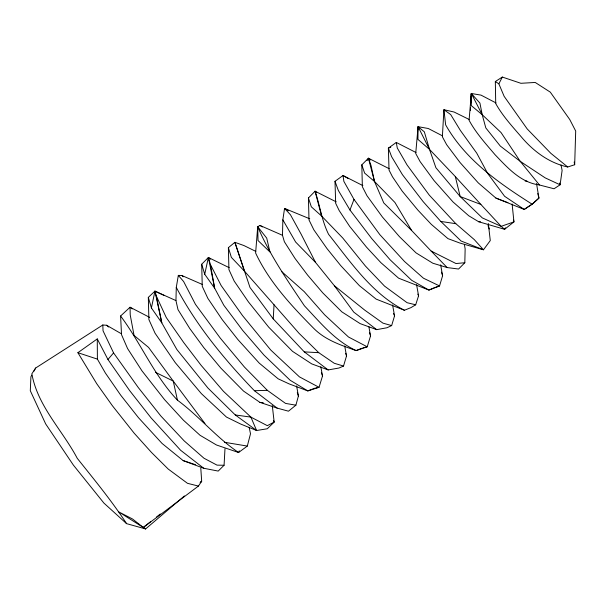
<?xml version="1.0" encoding="UTF-8"?>
<svg xmlns="http://www.w3.org/2000/svg" width="606" height="606" viewBox="0 0 606 606"><rect width="100%" height="100%" fill="white"/><g stroke="black" fill="none" stroke-linecap="round" stroke-linejoin="round"><path stroke-width="0.91" d="M496.019 102.944L481.012 95.119L471.324 93.498L471.279 105.596L482.194 114.678L501.041 132.547L520.243 161.355L539.454 184.981L554.058 188.769L560.095 184.8L562.118 170.422L561.005 164.877M418.049 129.055L418.072 126.684L428.268 128.502L442.531 135.873M392.582 304.932L394.559 315.832L391.65 325.589L386.946 327.763L376.705 329.641L360.169 323.627L341.86 311.87L322.756 292.857L307.621 275.109L295.008 258.429L284.358 241.711L282.494 235.302L282.85 219.834L284.555 208.411L309.749 218.789M389.188 168.688L368.425 158.227L361.805 164.855L362.365 186.731L366.978 195.715L382.386 216.986L399.445 236.651L416.057 252.891L432.805 263.209L447.145 267.557L458.568 269.034L464.817 262.739L465.143 248.884L464.363 244.316M296.607 385.908L298.402 396.006L295.895 405.179L288.471 411.194L277.147 408.103L259.898 402.361L243.529 391.075L220.864 368.137L203.752 347.586L189.731 328.475L177.982 309.613L175.952 300.576L176.285 287.38L178.331 275.382L181.898 275.525L202.631 284.585M574.677 164.734L575.7 131.055L569.738 119.496L550.293 92.142L535.227 82.454L520.902 83.295L502.329 77.06L495.329 81.53L495.723 103.55C503.01 116.655 513.396 127.608 523.069 138.941C535.007 152.379 549.9 163.15 567.716 166.991L574.677 164.734L574.17 162.022M471.165 96.74L470.824 103.028M471.241 95.119L471.324 93.498L479.929 103.096L482.194 114.678L485.815 127.927L500.306 146.061L520.243 161.355L545.218 177.891L560.095 184.8L559.558 182.997M470.4 110.421L470.551 107.603M470.809 102.899L471.324 93.498L482.194 114.678M200.791 468.127L201.677 481.278L198.427 486.073L187.474 483.315L168.226 469.059L151.515 452.47L134.184 433.199L112.375 405.709L96.763 383.757L77.894 352.692L97.271 338.921L97.392 359.116L105.353 372.978L120.761 395.256L138.509 417.731L162.06 443.44L183.141 460.598L203.73 468.256L218.198 471.082L224.076 465.264L224.985 448.728M470.461 109.557L470.567 107.694M344.7 345.973L346.526 355.942L343.526 366.047L338.951 368.024L328.179 369.933L304.288 351.881L273.238 318.892L274.041 304.78L244.438 271.124L231.363 257.376L228.379 247.672L234.893 242.324L243.96 245.559L255.77 251.361M282.494 235.302L260.004 225.455L257.709 226.727L255.618 253.028C269.072 281.729 291.138 305.469 313.211 327.831C324.846 339.928 340.731 345.102 356.123 350.586L367.228 346.799L370.546 335.906L368.865 326.679M471.324 93.498L469.082 120.268C475.907 132.987 485.77 143.743 495.034 154.704C507.487 167.635 520.622 182.557 539.454 184.981M272.291 405.55L274.17 422.109L267.291 428.76L256.596 430.51L235.28 414.958L207.888 387.984L176.846 349.488L161.794 322.869L151.409 307.939L154.939 291.138L175.952 300.576M320.816 366.721L322.513 375.985L319.044 387.31L307.81 390.915L290.153 380.257L264.004 355.116L242.726 330.459L223.803 305.235L214.675 288.282L204.722 274.253L208.373 257.505L229.182 267.655M149.727 317.408L130.063 307.227L120.594 316.006L121.526 334.701L127.571 348.541L141.925 370.789L164.597 399.695L183.421 420.193L200.086 435.313L216.478 444.993L238.582 452.508L247.316 446.069L250.498 433.767L249.18 427.344M440.645 264.799L442.6 275.745L439.547 285.949L428.919 290.077L398.634 278.192L380.939 262.709L366.463 247.096L349.7 226.432L339.216 210.615L335.671 203.305L334.997 181.3L343.011 175.528L362.88 185.618M336.178 201.836L315.067 191.216L308.431 197.98L308.999 219.948L313.855 229.833L326.967 248.543L340.739 265.617L359.419 285.684L376.137 299.114L404.422 310.249L410.929 307.636L415.678 304.803L418.579 295.804L416.58 284.691M434.926 287.494L428.919 290.077L411.679 280.313L390.082 259.747L371.66 238.491L349.957 210.002L354.002 199.397L343.875 181.391L343.011 175.528L348.488 178.672M239.272 450.811L238.582 452.508C216.228 437.479 199.124 416.155 177.437 400.165C153.863 375.258 140.963 343.208 120.594 316.006M567.716 166.991L550.846 153.326L527.197 128.934L504.139 96.331L498.859 83.825L502.329 77.06M31.777 375.175L30.914 376.773L30.3 390.734L45.677 423.935L73.364 465.075L103.899 503.071L126.571 523.645L145.599 528.94L184.421 495.943M33.936 371.198L35.663 368.009L102.8 324.998L106.595 325.255L121.109 333.611M505.449 227.811L504.616 229.31L478.657 221.728L468.764 215.781L453.03 201.965L434.047 180.588L420.102 161.59L415.724 153.5L418.072 126.684L424.329 131.828L429.518 149.409L435.903 167.726L460.204 196.564L482.315 217.91L501.147 226.341L504.616 229.31L513.949 221.879L512.108 203.987M367.115 160.575L368.425 158.227L370.561 159.931M35.663 368.009L31.86 373.819C37.648 406.141 62.35 430.124 77.257 458.318C94.241 479.664 111.678 500.745 126.571 523.645M203.73 468.256L180.588 450.243L151.061 417.875L129.616 390.559L107.944 359.487L113.572 352.904L103.05 330.823L102.8 324.998M314.953 388.158L307.81 390.915L289.047 383.863L278.169 378.826L259.262 363.138L237.885 339.565L222.228 319.65L207.866 298.379L202.26 286.373L201.7 264.246L208.373 257.505L210.615 259.126M156.303 295.978L161.794 322.869L154.939 291.138L156.303 295.978L166.271 317.536L183.732 342.572L201.071 365.282L223.455 391.309L250.899 417.117L256.596 430.51L240.764 424.086L226.462 417.064L201.351 393.605L175.278 362.661L155.045 333.186L148.894 319.582L148.326 297.379L154.939 291.138L163.961 295.372M469.052 119.412L454.083 112.027L443.91 109.694L442.38 136.797L446.66 144.713L460.037 162.506L478.27 182.883L495.905 198.079L524.205 209.441L532.083 204.177L538.946 198.101L536.515 183.497M200.238 482.497L201.677 481.278L200.2 482.444M150.689 521.599L143.304 527.44L132.532 518.994L118.655 511.843L145.599 528.94L143.304 527.44L198.427 486.073M156.598 516.918L160.295 514.002M415.974 152.507L396.286 142.455L388.37 148.137L389.037 170.074L392.461 176.763L402.195 191.117L417.898 210.13L431.351 224.387L447.955 238.628L459.727 242.998L483.467 249.793L490.277 240.567L488.322 223.508M362.085 348.238L356.123 350.586C335.027 340.822 320.051 322.316 304.401 305.795C287.373 280.336 269.776 255.035 257.709 226.727L258.027 240.537L269.958 251.998L266.716 238.113L257.709 226.727M390.772 147.228L388.37 148.137L391.612 156.681L402.437 174.687L423.147 201.616L440.789 221.448L461.098 241.021L483.467 249.793L474.346 239.658L455.826 223.682L429.23 195.064L407.027 164.908L397.278 147.985L396.286 142.455M435.691 287.236L439.547 285.949L423.465 278.215L404.497 261.474L379.841 234.666L354.002 199.397M362.941 347.897L367.228 346.799L348.488 337.012L324.627 314.802L304.25 291.668L281.896 271.791M315.771 387.992L319.044 387.31L299.455 376.894L270.73 350.003L242.529 315.597L221.16 285.562L210.456 264.648L208.373 257.505L214.675 288.282L210.456 264.648M464.817 262.739L455.977 263.534L431.161 251.073L411.641 230.5L383.787 202.942L374.5 181.482L368.425 158.227L371.008 165.423L374.5 181.482L394.938 202.487L411.641 230.5M176.285 287.38C196.556 325.763 224.44 359.54 254.406 390.718L267.352 390.34L285.54 403.407L295.895 405.179M224.076 465.264L217.024 465.135L203.995 458.242L184.163 440.865L160.901 416.072L138.304 387.582L113.572 352.904M478.657 221.728L480.46 221.758M525.152 181.027L526.932 181.073M304.288 351.881L318.756 352.677L334.247 363.274L343.526 366.047M259.898 402.361L263.307 402.793M235.28 414.958L250.899 417.117L267.322 425.662L274.17 422.109L273.495 420.45M440.789 221.448L455.826 223.682M224.432 442.274L247.316 446.069M415.678 304.803L407.096 302.705L384.515 286.085L365.403 266.019L342.769 238.014L321.566 216.001L311.325 206.813L308.431 197.98M391.65 325.589L382.962 323.149L364.797 310.181L334.36 285.706L315.544 262.428L295.63 242.029L282.85 219.834M77.894 352.692L97.392 359.116M183.141 460.598L195.435 464.666M328.179 369.933L311.749 363.903L292.539 351.359L268.716 327.179L248.415 301.879L234.166 281.04L228.939 269.632L228.379 247.672M495.905 198.079L507.934 202.677M513.54 220.099L513.949 221.879L501.147 226.341L480.869 204.449L460.204 196.564L455.303 176.535L429.518 149.409L417.935 139.395L418.072 126.684L429.093 148.568M155.492 372.326L173.255 381.098L205.002 423.617M404.422 310.249C371.879 293.675 350.753 262.224 328.588 234.325C321.733 220.667 319.968 205.502 315.067 191.216L316.529 192.367M288.57 210.767L284.555 208.411L290.456 214.766L301.053 234.045L315.544 262.428M260.004 225.455L262.375 226.947M495.329 81.53L498.859 83.825M532.083 204.177C498.95 183.156 465.302 159.779 445.645 124.859L443.91 109.694L450.675 114.557L460.363 130.426L476.74 153.144L487.618 173.354L504.609 196.283L524.205 209.441L532.629 203.874L538.946 198.101L537.764 193.526M376.705 329.641L353.76 312.113L334.36 285.706M254.406 390.718L277.147 408.103M132.267 308.924L130.063 307.227L130.222 314.923L134.055 335.451L148.568 347.412L173.255 381.098L177.437 400.165M106.595 325.255L108.679 327.02M374.5 181.482L364.63 173.104L361.805 164.855M318.756 352.677L299.069 333.345L274.041 304.78M267.352 390.34L244.377 366.986L220.319 338.171L195.473 304.371L183.633 281.54L178.331 275.382M431.161 251.073L447.145 267.557M181.898 275.525L183.148 276.821M455.303 176.535L480.869 204.449M273.238 318.892L249.998 287.471L234.893 242.324L244.438 271.124M349.957 210.002L338.33 190.443L334.997 181.3M97.271 338.921L107.944 359.487M393.408 313.34L394.559 315.832M417.799 294.107L418.579 295.804M487.974 225.568L489.33 229.053M321.362 372.44L322.513 375.985M297.288 392.446L298.402 396.006M345.731 353.313L346.526 355.942M369.471 332.346L370.546 335.906M201.7 264.246L204.722 274.253M441.524 272.139L442.6 275.745M148.326 297.379L151.409 307.939M315.067 191.216L321.331 215.122"/></g></svg>
